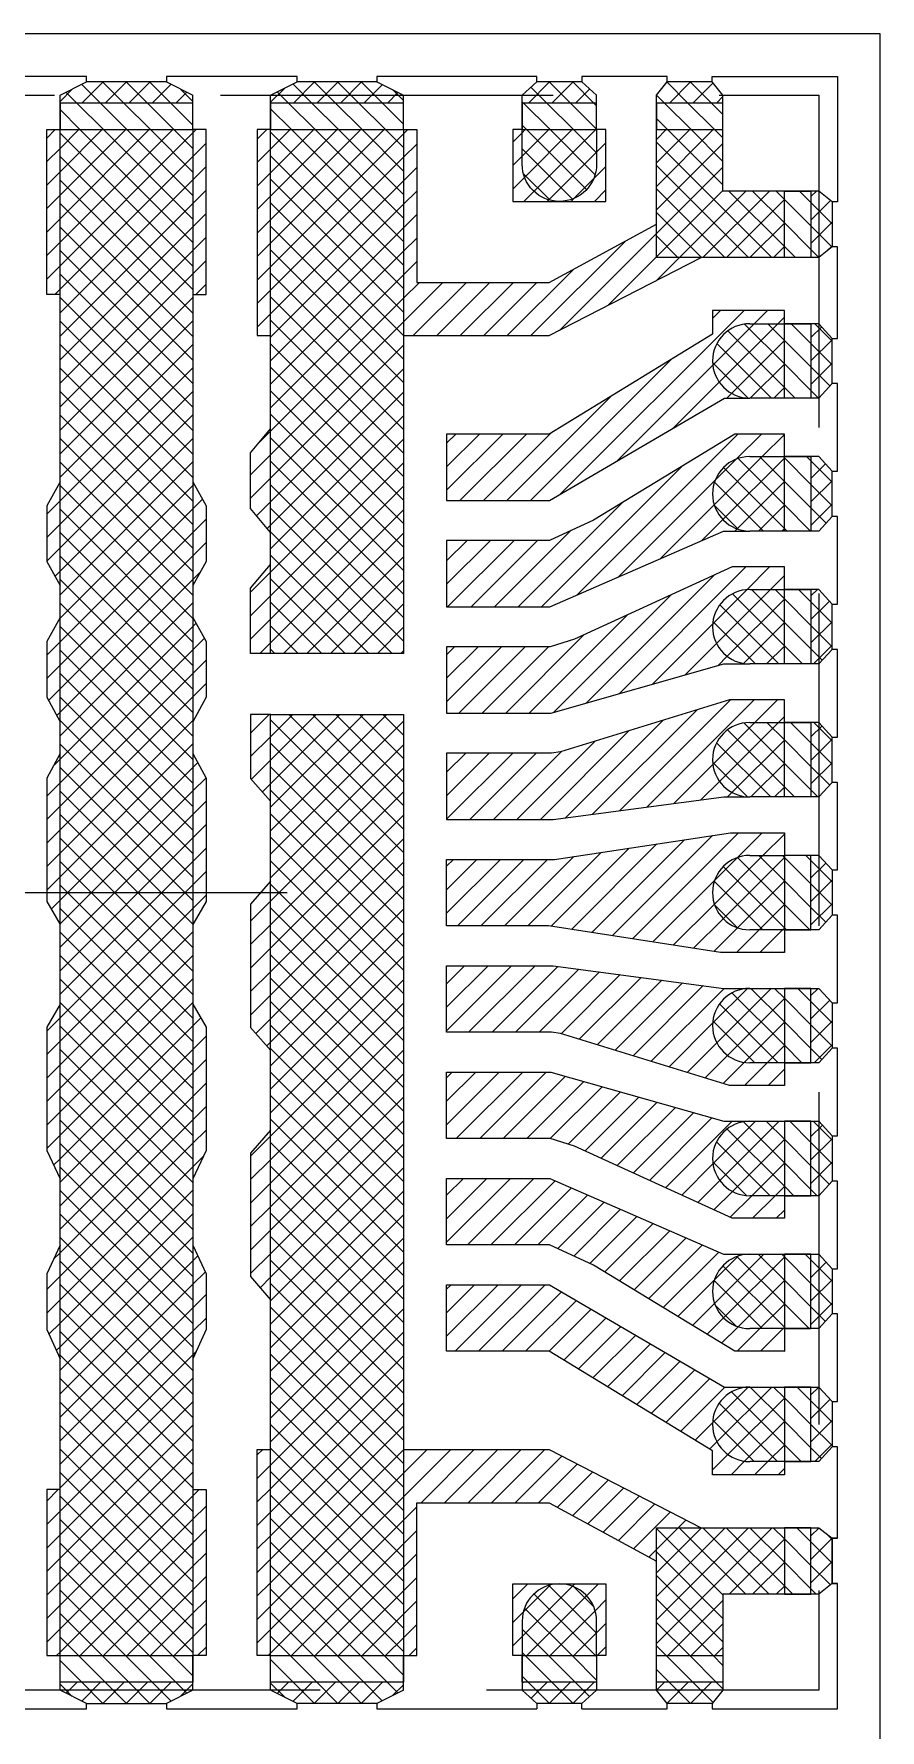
# Model space of a CAD drawing. Extents: x -347 to -72, y -334 to -144.
# Drawn here: x -249.87 to -246.68, y -310.55 to -304.17 of the extents above; entities that cross this region are included whole.
import ezdxf

# ---------------------------------------------------------------- set-up
doc = ezdxf.new("R2010")
doc.units = 0
doc.header["$LTSCALE"] = 5
doc.header["$MEASUREMENT"] = 0
doc.linetypes.add('CENTER', pattern=[2, 1.25, -0.25, 0.25, -0.25])
doc.linetypes.add('HIDDEN', pattern=[0.375, 0.25, -0.125])
doc.layers.get('0').update_dxf_attribs({"linetype": 'CONTINUOUS'})
for name, color, linetype in [('CENTER', 1, 'CENTER'), ('Full-metal', 254, 'CONTINUOUS'), ('HIDDEN', 6, 'HIDDEN'), ('Layer1', 4, 'CONTINUOUS'), ('SECTION', 6, 'CONTINUOUS')]:
    doc.layers.add(name, color=color, linetype=linetype)
pattern_1 = [(135, (-251.1536, -286.094496), (-0.04419417, -0.04419417), [])]
pattern_2 = [(135, (-251.1536, -286.094496), (-0.04419417, -0.04419417), []), (225, (-251.1536, -286.094496), (0.04419417, -0.04419417), [])]

msp = doc.modelspace()

# ---------------------------------------------------------------- hatches: boundary and pattern name
at = {"layer": 'Full-metal'}
h = msp.add_hatch(dxfattribs=at)
h.set_pattern_fill('ANSI37', color=256, scale=0.5, angle=90, style=0)
h.set_pattern_definition(pattern_2)
h.paths.add_polyline_path([(-248.4759, -310.3658), (-248.9759, -310.3658), (-248.9759, -310.3958), (-248.4759, -310.3958)], flags=17)
h.paths.add_polyline_path([(-249.2679, -310.3658), (-249.7679, -310.3658), (-249.7679, -310.3958), (-249.2679, -310.3958)], flags=16)
h.paths.add_polyline_path([(-248.9759, -304.5258), (-248.4759, -304.5258), (-248.4759, -306.4958), (-248.9759, -306.4958)])
h.paths.add_polyline_path([(-248.9759, -304.3958), (-248.9759, -304.3958), (-248.4759, -304.3958), (-248.4759, -304.4258), (-248.9759, -304.4258)])
h.paths.add_polyline_path([(-248.8759, -304.3458), (-248.5759, -304.3458), (-248.4759, -304.3958), (-248.9759, -304.3958)])
h.paths.add_polyline_path([(-249.6679, -304.3458), (-249.3679, -304.3458), (-249.2679, -304.3958), (-249.7679, -304.3958)])
h.paths.add_polyline_path([(-249.7679, -304.3958), (-249.7679, -304.3958), (-249.2679, -304.3958), (-249.2679, -304.4258), (-249.7679, -304.4258)])
h.paths.add_polyline_path([(-248.9759, -310.3958), (-248.4759, -310.3958), (-248.5759, -310.4458), (-248.8759, -310.4458)])
h.paths.add_polyline_path([(-248.9759, -310.3658), (-248.4759, -310.3658), (-248.4759, -310.3958), (-248.9759, -310.3958)], flags=17)
h.paths.add_polyline_path([(-249.7679, -310.3658), (-249.2679, -310.3658), (-249.2679, -310.3958), (-249.7679, -310.3958)], flags=17)
h.paths.add_polyline_path([(-249.7679, -310.3958), (-249.2679, -310.3958), (-249.3679, -310.4458), (-249.6679, -310.4458)])
h.paths.add_polyline_path([(-249.7679, -310.2658), (-249.2679, -310.2658), (-249.2679, -304.5258), (-249.7679, -304.5258)])
h.paths.add_polyline_path([(-249.2679, -310.3658), (-249.7679, -310.3658), (-249.7679, -310.3958), (-249.2679, -310.3958)])
h.paths.add_polyline_path([(-248.9759, -310.2658), (-248.4759, -310.2658), (-248.4759, -306.7258), (-248.9759, -306.7258)])
h.paths.add_polyline_path([(-248.4759, -310.3658), (-248.9759, -310.3658), (-248.9759, -310.3958), (-248.4759, -310.3958)])
h = msp.add_hatch(dxfattribs=at)
h.set_pattern_fill('ANSI37', color=256, scale=0.5, angle=90, style=0)
h.set_pattern_definition(pattern_2)
h.paths.add_polyline_path([(-247.7499, -310.1358), (-247.7499, -310.2658), (-248.0299, -310.2658), (-248.0299, -310.1358, -1)])
h.paths.add_polyline_path([(-248.0299, -310.3658), (-247.7499, -310.3658), (-247.7499, -310.3958), (-248.0299, -310.3958)])
h.paths.add_polyline_path([(-248.0299, -310.3958), (-247.7499, -310.3958), (-247.8049, -310.4458), (-247.9749, -310.4458)])
h.paths.add_polyline_path([(-247.5249, -304.3958), (-247.2749, -304.3958), (-247.2749, -304.4258), (-247.5249, -304.4258)])
h.paths.add_polyline_path([(-247.4852, -304.3458), (-247.3152, -304.3458), (-247.2749, -304.3958), (-247.5249, -304.3958)])
h.paths.add_polyline_path([(-247.9749, -304.3458), (-247.8049, -304.3458), (-247.7499, -304.3958), (-248.0299, -304.3958)])
h.paths.add_polyline_path([(-248.0299, -304.3958), (-247.7499, -304.3958), (-247.7499, -304.4258), (-248.0299, -304.4258)])
h.paths.add_polyline_path([(-248.0299, -304.5258), (-247.7499, -304.5258), (-247.7499, -304.6558, -1), (-248.0299, -304.6558)])
h.paths.add_polyline_path([(-246.9139, -309.7848), (-246.8639, -309.8245), (-246.8639, -309.9945), (-246.9139, -310.0348)])
h.paths.add_polyline_path([(-246.9439, -309.7848), (-246.9139, -309.7848), (-246.9139, -310.0348), (-246.9439, -310.0348)])
h.paths.add_polyline_path([(-247.5249, -309.7848), (-247.0439, -309.7848), (-247.0439, -310.0348), (-247.2749, -310.0348), (-247.2749, -310.2658), (-247.5249, -310.2658)])
h.paths.add_polyline_path([(-247.5249, -310.3658), (-247.2749, -310.3658), (-247.2749, -310.3958), (-247.5249, -310.3958)])
h.paths.add_polyline_path([(-247.5249, -310.3958), (-247.2749, -310.3958), (-247.3152, -310.4458), (-247.4852, -310.4458)])
h.paths.add_polyline_path([(-247.0439, -309.5358), (-247.1739, -309.5358, -1), (-247.1739, -309.2558), (-247.0439, -309.2558)])
h.paths.add_polyline_path([(-246.9439, -309.2558), (-246.9139, -309.2558), (-246.9139, -309.5358), (-246.9439, -309.5358)])
h.paths.add_polyline_path([(-246.9139, -309.2558), (-246.8639, -309.3105), (-246.8639, -309.4805), (-246.9139, -309.5358)])
h.paths.add_polyline_path([(-246.9139, -308.7558), (-246.8639, -308.8105), (-246.8639, -308.9805), (-246.9139, -309.0358)])
h.paths.add_polyline_path([(-247.0439, -309.0358), (-247.1739, -309.0358, -1), (-247.1739, -308.7558), (-247.0439, -308.7558)])
h.paths.add_polyline_path([(-246.9439, -308.7558), (-246.9139, -308.7558), (-246.9139, -309.0358), (-246.9439, -309.0358)])
h.paths.add_polyline_path([(-246.8639, -308.4805), (-246.9139, -308.5358), (-246.9139, -308.2558), (-246.8639, -308.3105)])
h.paths.add_polyline_path([(-246.9439, -308.2558), (-246.9139, -308.2558), (-246.9139, -308.5358), (-246.9439, -308.5358)])
h.paths.add_polyline_path([(-247.1739, -308.2558), (-247.0439, -308.2558), (-247.0439, -308.5358), (-247.1739, -308.5358, -1)])
h.paths.add_polyline_path([(-246.9139, -307.7558), (-246.8639, -307.8105), (-246.8639, -307.9805), (-246.9139, -308.0358)])
h.paths.add_polyline_path([(-246.9439, -307.7558), (-246.9139, -307.7558), (-246.9139, -308.0358), (-246.9439, -308.0358)])
h.paths.add_polyline_path([(-247.0439, -308.0358), (-247.1739, -308.0358, -1), (-247.1739, -307.7558), (-247.0439, -307.7558)])
h.paths.add_polyline_path([(-246.9139, -307.2558), (-246.8639, -307.3105), (-246.8639, -307.4805), (-246.9139, -307.5358)])
h.paths.add_polyline_path([(-246.9439, -307.2558), (-246.9139, -307.2558), (-246.9139, -307.5358), (-246.9439, -307.5358)])
h.paths.add_polyline_path([(-247.0439, -307.2558), (-247.0439, -307.5358), (-247.1739, -307.5358, -1), (-247.1739, -307.2558)])
h.paths.add_polyline_path([(-246.8639, -306.9811), (-246.9139, -307.0358), (-246.9139, -306.7558), (-246.8639, -306.8111)])
h.paths.add_polyline_path([(-246.9439, -306.7558), (-246.9139, -306.7558), (-246.9139, -307.0358), (-246.9439, -307.0358)])
h.paths.add_polyline_path([(-247.0439, -307.0358), (-247.1739, -307.0358, -1), (-247.1739, -306.7558), (-247.0439, -306.7558)])
h.paths.add_polyline_path([(-246.8639, -306.4811), (-246.9139, -306.5358), (-246.9139, -306.2558), (-246.8639, -306.3111)])
h.paths.add_polyline_path([(-246.9439, -306.2558), (-246.9139, -306.2558), (-246.9139, -306.5358), (-246.9439, -306.5358)])
h.paths.add_polyline_path([(-247.0439, -306.5358), (-247.1739, -306.5358, -1), (-247.1739, -306.2558), (-247.0439, -306.2558)])
h.paths.add_polyline_path([(-246.9139, -305.7558), (-246.8639, -305.8111), (-246.8639, -305.9811), (-246.9139, -306.0358)])
h.paths.add_polyline_path([(-246.9139, -306.0358), (-246.9439, -306.0358), (-246.9439, -305.7558), (-246.9139, -305.7558)])
h.paths.add_polyline_path([(-247.0439, -306.0358), (-247.1739, -306.0358, -1), (-247.1739, -305.7558), (-247.0439, -305.7558)])
h.paths.add_polyline_path([(-246.9139, -305.2558), (-246.8639, -305.3111), (-246.8639, -305.4811), (-246.9139, -305.5358)])
h.paths.add_polyline_path([(-246.9139, -305.5358), (-246.9439, -305.5358), (-246.9439, -305.2558), (-246.9139, -305.2558)])
h.paths.add_polyline_path([(-247.0439, -305.5358), (-247.1739, -305.5358, -1), (-247.1739, -305.2558), (-247.0439, -305.2558)])
h.paths.add_polyline_path([(-246.9139, -304.7568), (-246.8639, -304.7971), (-246.8639, -304.9671), (-246.9139, -305.0068)])
h.paths.add_polyline_path([(-246.9439, -304.7568), (-246.9139, -304.7568), (-246.9139, -305.0068), (-246.9439, -305.0068)])
h.paths.add_polyline_path([(-247.5249, -305.0068), (-247.5249, -304.5258), (-247.2749, -304.5258), (-247.2749, -304.7568), (-247.0439, -304.7568), (-247.0439, -305.0068)])
at = {"layer": 'Layer1'}
h = msp.add_hatch(dxfattribs=at)
h.set_pattern_fill('ANSI31', color=256, scale=0.5, style=0)
h.set_pattern_definition([(45, (-251.1536, -286.094496), (-0.04419417, 0.04419417), [])])
h.paths.add_polyline_path([(-247.3556, -305.0068), (-247.5249, -305.0068), (-247.5249, -304.8813), (-247.928, -305.1008), (-248.4259, -305.1008), (-248.4259, -304.5258), (-248.4759, -304.5258), (-248.4759, -305.3008), (-247.928, -305.3008)])
h.paths.add_polyline_path([(-248.3139, -305.6708), (-247.928, -305.6708), (-247.3139, -305.2956), (-247.3139, -305.2058), (-247.0439, -305.2058), (-247.0439, -305.2558), (-247.1739, -305.2558, 1), (-247.1739, -305.5358), (-247.2694, -305.5358), (-247.9267, -305.9208), (-248.3139, -305.9208)])
h.paths.add_polyline_path([(-248.3139, -306.0708), (-247.927, -306.0708), (-247.7618, -305.9933), (-247.2305, -305.6708), (-247.0439, -305.6708), (-247.0439, -305.7558), (-247.1739, -305.7558, 1), (-247.1739, -306.0358), (-247.2724, -306.0358), (-247.9254, -306.3208), (-248.3139, -306.3208)])
h.paths.add_polyline_path([(-248.3139, -306.4708), (-247.925, -306.4708), (-247.8325, -306.4426), (-247.2398, -306.1708), (-247.0439, -306.1708), (-247.0439, -306.2558), (-247.1739, -306.2558, 1), (-247.1739, -306.5358), (-247.2721, -306.5358), (-247.9225, -306.7208), (-248.3139, -306.7208)])
h.paths.add_polyline_path([(-248.3139, -306.8708), (-247.9192, -306.8708), (-247.886, -306.8657), (-247.2498, -306.6708), (-247.0439, -306.6708), (-247.0439, -306.7558), (-247.1739, -306.7558, 1), (-247.1739, -307.0358), (-247.271, -307.0358), (-247.9128, -307.1208), (-248.3139, -307.1208)])
h.paths.add_polyline_path([(-248.3139, -307.2708), (-247.9078, -307.2708), (-247.2468, -307.1708), (-247.0439, -307.1708), (-247.0439, -307.2558), (-247.1739, -307.2558, 1), (-247.1739, -307.5358), (-247.0439, -307.5358), (-247.0439, -307.6208), (-247.2836, -307.6208), (-247.9314, -307.5208), (-248.3139, -307.5208)])
h.paths.add_polyline_path([(-248.3139, -307.6708), (-247.9128, -307.6708), (-247.271, -307.7558), (-247.1739, -307.7558, 1), (-247.1739, -308.0358), (-247.0439, -308.0358), (-247.0439, -308.1208), (-247.2498, -308.1208), (-247.886, -307.9259), (-247.9192, -307.9208), (-248.3139, -307.9208)])
h.paths.add_polyline_path([(-248.3139, -308.0708), (-247.9225, -308.0708), (-247.2721, -308.2558), (-247.1739, -308.2558, 1), (-247.1739, -308.5358), (-247.0439, -308.5358), (-247.0439, -308.6208), (-247.2398, -308.6208), (-247.8325, -308.3491), (-247.925, -308.3208), (-248.3139, -308.3208)])
h.paths.add_polyline_path([(-248.3139, -308.4708), (-247.9254, -308.4708), (-247.2724, -308.7558), (-247.1739, -308.7558, 1), (-247.1739, -309.0358), (-247.0439, -309.0358), (-247.0439, -309.1208), (-247.2305, -309.1208), (-247.7618, -308.7964), (-247.927, -308.7208), (-248.3139, -308.7208)])
h.paths.add_polyline_path([(-248.3139, -308.8708), (-247.9267, -308.8708), (-247.2694, -309.2558), (-247.1739, -309.2558, 1), (-247.1739, -309.5358), (-247.0439, -309.5358), (-247.0439, -309.5858), (-247.3139, -309.5858), (-247.3139, -309.496), (-247.928, -309.1208), (-248.3139, -309.1208)])
h.paths.add_polyline_path([(-248.4759, -309.4908), (-247.928, -309.4908), (-247.3556, -309.7848), (-247.5249, -309.7848), (-247.5249, -309.9104), (-247.928, -309.6908), (-248.4259, -309.6908), (-248.4259, -310.2658), (-248.4759, -310.2658)])
h.paths.add_polyline_path([(-249.0259, -304.5258), (-248.9759, -304.5258), (-248.9759, -305.3008), (-249.0259, -305.3008)])
h.paths.add_polyline_path([(-249.0509, -305.7413), (-248.9759, -305.6513), (-248.9759, -306.0413), (-249.0509, -305.9515)])
h.paths.add_polyline_path([(-249.0509, -306.2511), (-248.9759, -306.1612), (-248.9759, -306.4958), (-249.0509, -306.4958)])
h.paths.add_polyline_path([(-249.0509, -306.7258), (-248.9759, -306.7258), (-248.9759, -307.0524), (-249.0509, -306.966)])
h.paths.add_polyline_path([(-249.0509, -307.4386), (-248.9759, -307.3522), (-248.9759, -307.989), (-249.0509, -307.9026)])
h.paths.add_polyline_path([(-249.0509, -308.3752), (-248.9759, -308.2888), (-248.9759, -308.9281), (-249.0509, -308.8399)])
h.paths.add_polyline_path([(-249.0259, -309.4908), (-248.9759, -309.4908), (-248.9759, -310.2658), (-249.0259, -310.2658)])
h.paths.add_polyline_path([(-249.2679, -309.6408), (-249.2179, -309.6408), (-249.2179, -310.2658), (-249.2679, -310.2658)])
h.paths.add_polyline_path([(-249.2679, -308.7225), (-249.2179, -308.8291), (-249.2179, -309.0388), (-249.2679, -309.1488)])
h.paths.add_polyline_path([(-249.2679, -307.8157), (-249.2179, -307.9021), (-249.2179, -308.3657), (-249.2679, -308.4722)])
h.paths.add_polyline_path([(-249.2679, -306.8731), (-249.2179, -306.9654), (-249.2179, -307.4291), (-249.2679, -307.5155)])
h.paths.add_polyline_path([(-249.2679, -306.3609), (-249.2179, -306.4507), (-249.2179, -306.6605), (-249.2679, -306.7528)])
h.paths.add_polyline_path([(-249.2679, -305.851), (-249.2179, -305.941), (-249.2179, -306.1507), (-249.2679, -306.2406)])
h.paths.add_polyline_path([(-249.2679, -304.5258), (-249.2179, -304.5258), (-249.2179, -305.1458), (-249.2679, -305.1458)])
h.paths.add_polyline_path([(-249.8179, -304.5258), (-249.7679, -304.5258), (-249.7679, -305.1458), (-249.8179, -305.1458)])
h.paths.add_polyline_path([(-249.8179, -305.941), (-249.7679, -305.8511), (-249.7679, -306.2405), (-249.8179, -306.1507)])
h.paths.add_polyline_path([(-249.8179, -306.4507), (-249.7679, -306.361), (-249.7679, -306.7527), (-249.8179, -306.6605)])
h.paths.add_polyline_path([(-249.8179, -306.9654), (-249.7679, -306.8732), (-249.7679, -307.3958), (-249.8179, -307.3958)])
h.paths.add_polyline_path([(-249.8179, -307.3958), (-249.7679, -307.3958), (-249.7679, -307.5154), (-249.8179, -307.4291)])
h.paths.add_polyline_path([(-249.8179, -307.9021), (-249.7679, -307.8158), (-249.7679, -308.4721), (-249.8179, -308.3657)])
h.paths.add_polyline_path([(-249.8179, -308.8291), (-249.7679, -308.7226), (-249.7679, -309.1487), (-249.8179, -309.0388)])
h.paths.add_polyline_path([(-249.8179, -309.6408), (-249.7679, -309.6408), (-249.7679, -310.2658), (-249.8179, -310.2658)])
h.paths.add_polyline_path([(-247.8899, -309.9958), (-247.7149, -309.9958), (-247.7149, -310.2658), (-247.7499, -310.2658), (-247.7499, -310.1358, 0.414214)])
h.paths.add_polyline_path([(-248.0649, -309.9958), (-247.8899, -309.9958, 0.414214), (-248.0299, -310.1358), (-248.0299, -310.2658), (-248.0649, -310.2658)])
h.paths.add_polyline_path([(-247.7499, -304.6558), (-247.7499, -304.5258), (-247.7149, -304.5258), (-247.7149, -304.7958), (-247.8899, -304.7958, 0.414214)])
h.paths.add_polyline_path([(-248.0649, -304.5258), (-248.0299, -304.5258), (-248.0299, -304.6558, 0.414214), (-247.8899, -304.7958), (-248.0649, -304.7958)])
at = {"layer": 'SECTION'}
h = msp.add_hatch(dxfattribs=at)
h.set_pattern_fill('ANSI31', color=256, scale=0.5, angle=90, style=0)
h.set_pattern_definition(pattern_1)
h.paths.add_polyline_path([(-246.9439, -304.7568), (-247.0439, -304.7568), (-247.0439, -305.0068), (-246.9439, -305.0068)])
h.paths.add_polyline_path([(-247.2749, -304.4258), (-247.5249, -304.4258), (-247.5249, -304.5258), (-247.2749, -304.5258)])
h.paths.add_polyline_path([(-252.3029, -304.4258), (-252.5529, -304.4258), (-252.5529, -304.5258), (-252.3029, -304.5258)])
h.paths.add_polyline_path([(-252.7839, -304.7568), (-252.8839, -304.7568), (-252.8839, -305.0068), (-252.7839, -305.0068)])
h.paths.add_polyline_path([(-252.3029, -310.2658), (-252.5529, -310.2658), (-252.5529, -310.3658), (-252.3029, -310.3658)])
h.paths.add_polyline_path([(-252.7839, -309.7848), (-252.8839, -309.7848), (-252.8839, -310.0348), (-252.7839, -310.0348)])
h.paths.add_polyline_path([(-247.2749, -310.2658), (-247.5249, -310.2658), (-247.5249, -310.3658), (-247.2749, -310.3658)])
h.paths.add_polyline_path([(-246.9439, -309.7848), (-247.0439, -309.7848), (-247.0439, -310.0348), (-246.9439, -310.0348)])
h = msp.add_hatch(dxfattribs=at)
h.set_pattern_fill('ANSI31', color=256, scale=0.5, angle=90, style=0)
h.set_pattern_definition(pattern_1)
h.paths.add_polyline_path([(-247.7499, -304.5258), (-248.0299, -304.5258), (-248.0299, -304.4258), (-247.7499, -304.4258)])
h.paths.add_polyline_path([(-251.7979, -304.5258), (-252.0779, -304.5258), (-252.0779, -304.4258), (-251.7979, -304.4258)])
h = msp.add_hatch(dxfattribs=at)
h.set_pattern_fill('ANSI31', color=256, scale=0.5, angle=90, style=0)
h.set_pattern_definition(pattern_1)
h.paths.add_polyline_path([(-248.4759, -304.5258), (-248.9759, -304.5258), (-248.9759, -304.4258), (-248.4759, -304.4258)])
h.paths.add_polyline_path([(-249.2679, -304.5258), (-249.7679, -304.5258), (-249.7679, -304.4258), (-249.2679, -304.4258)])
h.paths.add_polyline_path([(-250.0599, -304.5258), (-250.5599, -304.5258), (-250.5599, -304.4258), (-250.0599, -304.4258)])
h.paths.add_polyline_path([(-250.8519, -304.5258), (-251.3519, -304.5258), (-251.3519, -304.4258), (-250.8519, -304.4258)])
h = msp.add_hatch(dxfattribs=at)
h.set_pattern_fill('ANSI31', color=256, scale=0.5, angle=90, style=0)
h.set_pattern_definition(pattern_1)
h.paths.add_polyline_path([(-246.9439, -305.2558), (-247.0439, -305.2558), (-247.0439, -305.5358), (-246.9439, -305.5358)])
h.paths.add_polyline_path([(-246.9439, -305.7558), (-247.0439, -305.7558), (-247.0439, -306.0358), (-246.9439, -306.0358)])
h.paths.add_polyline_path([(-246.9439, -306.2558), (-247.0439, -306.2558), (-247.0439, -306.5358), (-246.9439, -306.5358)])
h.paths.add_polyline_path([(-246.9439, -306.7558), (-247.0439, -306.7558), (-247.0439, -307.0358), (-246.9439, -307.0358)])
h.paths.add_polyline_path([(-246.9439, -307.2558), (-247.0439, -307.2558), (-247.0439, -307.5358), (-246.9439, -307.5358)])
h.paths.add_polyline_path([(-246.9439, -307.7558), (-247.0439, -307.7558), (-247.0439, -308.0358), (-246.9439, -308.0358)])
h.paths.add_polyline_path([(-246.9439, -308.2558), (-247.0439, -308.2558), (-247.0439, -308.5358), (-246.9439, -308.5358)])
h.paths.add_polyline_path([(-246.9439, -308.7558), (-247.0439, -308.7558), (-247.0439, -309.0358), (-246.9439, -309.0358)])
h.paths.add_polyline_path([(-246.9439, -309.2558), (-247.0439, -309.2558), (-247.0439, -309.5358), (-246.9439, -309.5358)])
h = msp.add_hatch(dxfattribs=at)
h.set_pattern_fill('ANSI31', color=256, scale=0.5, angle=90, style=0)
h.set_pattern_definition(pattern_1)
h.paths.add_polyline_path([(-247.7499, -310.2658), (-248.0299, -310.2658), (-248.0299, -310.3658), (-247.7499, -310.3658)])
h.paths.add_polyline_path([(-251.7979, -310.2658), (-252.0779, -310.2658), (-252.0779, -310.3658), (-251.7979, -310.3658)])
h = msp.add_hatch(dxfattribs=at)
h.set_pattern_fill('ANSI31', color=256, scale=0.5, angle=90, style=0)
h.set_pattern_definition(pattern_1)
h.paths.add_polyline_path([(-248.4759, -310.2658), (-248.9759, -310.2658), (-248.9759, -310.3658), (-248.4759, -310.3658)])
h.paths.add_polyline_path([(-249.2679, -310.2658), (-249.7679, -310.2658), (-249.7679, -310.3658), (-249.2679, -310.3658)])
h.paths.add_polyline_path([(-250.0599, -310.2658), (-250.5599, -310.2658), (-250.5599, -310.3658), (-250.0599, -310.3658)])
h.paths.add_polyline_path([(-250.8519, -310.2658), (-251.3519, -310.2658), (-251.3519, -310.3658), (-250.8519, -310.3658)])

# ---------------------------------------------------------------- linework, layer by layer
for p, q in [((-249.6679, -304.3258), (-250.1599, -304.3258)), ((-249.6679, -304.3458), (-249.6679, -304.3258)), ((-248.8759, -304.3258), (-249.3679, -304.3258)), ((-249.3679, -304.3258), (-249.3679, -304.3458)), ((-248.8759, -304.3458), (-248.8759, -304.3258)), ((-247.9749, -304.3258), (-248.5759, -304.3258)), ((-248.5759, -304.3258), (-248.5759, -304.3458)), ((-247.9749, -304.3458), (-247.9749, -304.3258)), ((-247.4852, -304.3258), (-247.8049, -304.3258)), ((-247.8049, -304.3258), (-247.8049, -304.3458)), ((-247.4852, -304.3458), (-247.4852, -304.3258)), ((-247.3152, -304.3458), (-247.3152, -304.3258)), ((-247.3152, -304.3258), (-246.8439, -304.3258)), ((-246.8439, -304.3258), (-246.8439, -304.7971)), ((-249.7679, -304.3958), (-249.6679, -304.3458)), ((-249.3679, -304.3458), (-249.6679, -304.3458)), ((-249.3679, -304.3458), (-249.2679, -304.3958)), ((-248.9759, -304.3958), (-248.8759, -304.3458)), ((-248.5759, -304.3458), (-248.8759, -304.3458)), ((-248.5759, -304.3458), (-248.4759, -304.3958)), ((-248.0299, -304.3958), (-247.9749, -304.3458)), ((-247.8049, -304.3458), (-247.9749, -304.3458)), ((-247.8049, -304.3458), (-247.7499, -304.3958)), ((-247.5249, -304.3958), (-247.4852, -304.3458)), ((-247.3152, -304.3458), (-247.4852, -304.3458)), ((-247.2749, -304.3958), (-247.3152, -304.3458)), ((-249.7679, -304.5258), (-249.7679, -304.3958)), ((-249.2679, -304.5258), (-249.2679, -304.3958)), ((-248.9759, -304.5258), (-248.9759, -304.3958)), ((-248.476, -304.5258), (-248.4759, -304.3958)), ((-248.0299, -304.5258), (-248.0299, -304.3958)), ((-247.7499, -304.5258), (-247.7499, -304.3958)), ((-247.5249, -305.0068), (-247.5249, -304.3958)), ((-247.2749, -304.7568), (-247.2749, -304.3958)), ((-249.8179, -305.1458), (-249.8179, -304.5258)), ((-249.8179, -304.5258), (-249.7679, -304.5258)), ((-249.7679, -310.2658), (-249.7679, -304.5258)), ((-249.2679, -304.5258), (-249.2679, -310.2658)), ((-249.2179, -304.5258), (-249.2679, -304.5258)), ((-249.2179, -305.1458), (-249.2179, -304.5258)), ((-248.9759, -304.5258), (-249.0259, -304.5258)), ((-249.0259, -304.5258), (-249.0259, -305.3008)), ((-248.9759, -306.4958), (-248.9759, -304.5258)), ((-248.476, -304.5258), (-248.4759, -306.4958)), ((-248.476, -304.5258), (-248.4259, -304.5258)), ((-248.4259, -304.5258), (-248.4259, -305.1008)), ((-248.0299, -304.5258), (-248.0649, -304.5258)), ((-248.0649, -304.5258), (-248.0649, -304.7958)), ((-247.7149, -304.5258), (-247.7499, -304.5258)), ((-247.7149, -304.7958), (-247.7149, -304.5258)), ((-246.9139, -304.7568), (-247.2749, -304.7568)), ((-246.8639, -304.7971), (-246.9139, -304.7568)), ((-248.0649, -304.7958), (-247.7149, -304.7958)), ((-246.8439, -304.7971), (-246.8639, -304.7971)), ((-246.8639, -304.7971), (-246.8639, -304.9671)), ((-247.928, -305.1008), (-247.5252, -304.8814)), ((-247.928, -305.3008), (-247.3561, -305.0071)), ((-246.9139, -305.0068), (-247.5249, -305.0068)), ((-246.8639, -304.9671), (-246.9139, -305.0068)), ((-246.8439, -304.9671), (-246.8639, -304.9671)), ((-246.8439, -305.3111), (-246.8439, -304.9671)), ((-249.7679, -305.1458), (-249.8179, -305.1458)), ((-249.2679, -305.1458), (-249.2179, -305.1458)), ((-248.4259, -305.1008), (-247.928, -305.1008)), ((-247.0439, -305.2058), (-247.3139, -305.2058)), ((-247.3139, -305.2058), (-247.3139, -305.2956)), ((-247.0439, -305.2558), (-247.0439, -305.2058)), ((-247.1739, -305.2558), (-247.0439, -305.2558)), ((-246.9139, -305.2558), (-247.0439, -305.2558)), ((-246.9139, -305.2558), (-246.8639, -305.3111)), ((-249.0259, -305.3008), (-248.9759, -305.3008)), ((-248.4759, -305.3008), (-247.928, -305.3008)), ((-247.3139, -305.2956), (-247.928, -305.6708)), ((-246.8639, -305.3111), (-246.8439, -305.3111)), ((-246.8639, -305.4811), (-246.8639, -305.3111)), ((-247.9267, -305.9208), (-247.2694, -305.5358)), ((-247.2694, -305.5358), (-247.1739, -305.5358)), ((-246.9139, -305.5358), (-247.1739, -305.5358)), ((-246.8639, -305.4811), (-246.9139, -305.5358)), ((-246.8439, -305.4811), (-246.8639, -305.4811)), ((-246.8439, -305.8111), (-246.8439, -305.4811)), ((-249.0509, -305.7413), (-248.976, -305.6514)), ((-247.928, -305.6708), (-248.3139, -305.6708)), ((-248.3139, -305.6708), (-248.3139, -305.9208)), ((-247.2305, -305.6708), (-247.7618, -305.9943)), ((-247.0439, -305.6708), (-247.2305, -305.6708)), ((-247.0439, -305.7558), (-247.0439, -305.6708)), ((-249.0509, -305.9515), (-249.0509, -305.7413)), ((-247.1739, -305.7558), (-247.0439, -305.7558)), ((-246.9139, -305.7558), (-247.0439, -305.7558)), ((-246.9139, -305.7558), (-246.8639, -305.8111)), ((-249.7678, -305.8509), (-249.8179, -305.941)), ((-249.268, -305.8509), (-249.2179, -305.941)), ((-246.8639, -305.8111), (-246.8439, -305.8111)), ((-246.8639, -305.9811), (-246.8639, -305.8111)), ((-248.3139, -305.9208), (-247.9267, -305.9208)), ((-249.8179, -305.941), (-249.8179, -306.1507)), ((-249.2179, -305.941), (-249.2179, -306.1507)), ((-248.976, -306.0413), (-249.0509, -305.9515)), ((-246.8639, -305.9811), (-246.9139, -306.0358)), ((-246.8439, -305.9811), (-246.8639, -305.9811)), ((-246.8439, -306.3111), (-246.8439, -305.9811)), ((-247.7618, -305.9943), (-247.927, -306.0708)), ((-247.9254, -306.3208), (-247.2724, -306.0358)), ((-247.2724, -306.0358), (-247.1739, -306.0358)), ((-246.9139, -306.0358), (-247.1739, -306.0358)), ((-247.927, -306.0708), (-248.3139, -306.0708)), ((-248.3139, -306.0708), (-248.3139, -306.3208)), ((-249.8179, -306.1507), (-249.7678, -306.2407)), ((-249.2179, -306.1507), (-249.268, -306.2407)), ((-249.0509, -306.2511), (-248.976, -306.1613)), ((-247.2398, -306.1708), (-247.8325, -306.4426)), ((-247.0439, -306.1708), (-247.2398, -306.1708)), ((-247.0439, -306.2558), (-247.0439, -306.1708)), ((-249.0509, -306.4958), (-249.0509, -306.2511)), ((-247.1739, -306.2558), (-247.0439, -306.2558)), ((-246.9139, -306.2558), (-247.0439, -306.2558)), ((-246.9139, -306.2558), (-246.8639, -306.3111)), ((-249.7678, -306.3607), (-249.8179, -306.4507)), ((-249.268, -306.3607), (-249.2179, -306.4507)), ((-248.3139, -306.3208), (-247.9254, -306.3208)), ((-246.8639, -306.3111), (-246.8439, -306.3111)), ((-246.8639, -306.4811), (-246.8639, -306.3111)), ((-249.8179, -306.4507), (-249.8179, -306.6605)), ((-249.2179, -306.4507), (-249.2179, -306.6605)), ((-247.925, -306.4708), (-248.3139, -306.4708)), ((-248.3139, -306.4708), (-248.3139, -306.7208)), ((-247.8325, -306.4426), (-247.925, -306.4708)), ((-246.8639, -306.4811), (-246.9139, -306.5358)), ((-246.8439, -306.4811), (-246.8639, -306.4811)), ((-246.8439, -306.8111), (-246.8439, -306.4811)), ((-248.9759, -306.4958), (-249.0509, -306.4958)), ((-248.4759, -306.4958), (-248.9759, -306.4958)), ((-247.9225, -306.7208), (-247.2721, -306.5358)), ((-247.2721, -306.5358), (-247.1739, -306.5358)), ((-246.9139, -306.5358), (-247.1739, -306.5358)), ((-249.8179, -306.6605), (-249.7678, -306.753)), ((-249.2179, -306.6605), (-249.268, -306.753)), ((-247.2498, -306.6708), (-247.886, -306.8657)), ((-247.0439, -306.6708), (-247.2498, -306.6708)), ((-247.0439, -306.7558), (-247.0439, -306.6708)), ((-248.9759, -306.7258), (-249.0509, -306.7258)), ((-249.0509, -306.7258), (-249.0509, -306.966)), ((-248.9759, -310.2658), (-248.9759, -306.7258)), ((-248.9759, -306.7258), (-248.4759, -306.7258)), ((-248.4759, -306.7258), (-248.4759, -310.2658)), ((-248.3139, -306.7208), (-247.9225, -306.7208)), ((-247.1739, -306.7558), (-247.0439, -306.7558)), ((-246.9139, -306.7558), (-247.0439, -306.7558)), ((-246.9139, -306.7558), (-246.8639, -306.8111)), ((-246.8639, -306.8111), (-246.8439, -306.8111)), ((-246.8639, -306.9811), (-246.8639, -306.8111)), ((-249.7678, -306.873), (-249.8179, -306.9654)), ((-249.268, -306.873), (-249.2179, -306.9654)), ((-247.9192, -306.8708), (-248.3139, -306.8708)), ((-248.3139, -306.8708), (-248.3139, -307.1208)), ((-247.886, -306.8657), (-247.9192, -306.8708)), ((-249.8179, -306.9654), (-249.8179, -307.4291)), ((-249.2179, -306.9654), (-249.2179, -307.4291)), ((-249.0509, -306.966), (-248.976, -307.0523)), ((-246.8639, -306.9811), (-246.9139, -307.0358)), ((-246.8439, -306.9811), (-246.8639, -306.9811)), ((-246.8439, -307.3105), (-246.8439, -306.9811)), ((-247.9128, -307.1208), (-247.271, -307.0358)), ((-247.271, -307.0358), (-247.1739, -307.0358)), ((-246.9139, -307.0358), (-247.1739, -307.0358)), ((-248.3139, -307.1208), (-247.9128, -307.1208)), ((-247.9078, -307.2708), (-247.2468, -307.1708)), ((-247.2468, -307.1708), (-247.0439, -307.1708)), ((-247.0439, -307.1708), (-247.0439, -307.2558)), ((-247.1739, -307.2558), (-247.0439, -307.2558)), ((-246.9139, -307.2558), (-247.0439, -307.2558)), ((-246.9139, -307.2558), (-246.8639, -307.3105)), ((-248.3139, -307.5208), (-248.3139, -307.2708)), ((-248.3139, -307.2708), (-247.9078, -307.2708)), ((-246.8639, -307.3105), (-246.8439, -307.3105)), ((-246.8639, -307.3105), (-246.8639, -307.4805)), ((-248.976, -307.3523), (-249.0509, -307.4386)), ((-249.8179, -307.4291), (-249.7678, -307.5156)), ((-249.2179, -307.4291), (-249.268, -307.5156)), ((-249.0509, -307.4386), (-249.0509, -307.9026)), ((-246.8639, -307.4805), (-246.9139, -307.5358)), ((-246.8439, -307.4805), (-246.8639, -307.4805)), ((-246.8439, -307.8105), (-246.8439, -307.4805)), ((-247.9314, -307.5208), (-248.3139, -307.5208)), ((-247.2836, -307.6208), (-247.9314, -307.5208)), ((-247.0439, -307.5358), (-247.1739, -307.5358)), ((-247.0439, -307.5358), (-247.0439, -307.6208)), ((-246.9139, -307.5358), (-247.0439, -307.5358)), ((-247.0439, -307.6208), (-247.2836, -307.6208)), ((-248.3139, -307.9208), (-248.3139, -307.6708)), ((-248.3139, -307.6708), (-247.9128, -307.6708)), ((-247.9128, -307.6708), (-247.271, -307.7558)), ((-247.271, -307.7558), (-247.1739, -307.7558)), ((-247.1739, -307.7558), (-246.9139, -307.7558)), ((-246.9139, -307.7558), (-246.8639, -307.8105)), ((-249.7678, -307.8156), (-249.8179, -307.9021)), ((-249.268, -307.8156), (-249.2179, -307.9021)), ((-246.8639, -307.8105), (-246.8439, -307.8105)), ((-246.8639, -307.8105), (-246.8639, -307.9805)), ((-249.8179, -307.9021), (-249.8179, -308.3657)), ((-249.2179, -307.9021), (-249.2179, -308.3657)), ((-249.0509, -307.9026), (-248.976, -307.9889)), ((-247.9192, -307.9208), (-248.3139, -307.9208)), ((-247.886, -307.9259), (-247.9192, -307.9208)), ((-247.2498, -308.1208), (-247.886, -307.9259)), ((-246.8639, -307.9805), (-246.9139, -308.0358)), ((-246.8439, -307.9805), (-246.8639, -307.9805)), ((-246.8439, -308.3105), (-246.8439, -307.9805)), ((-248.3139, -308.3208), (-248.3139, -308.0708)), ((-248.3139, -308.0708), (-247.9225, -308.0708)), ((-247.9225, -308.0708), (-247.2721, -308.2558)), ((-247.0439, -308.0358), (-247.1739, -308.0358)), ((-247.0439, -308.0358), (-247.0439, -308.1208)), ((-246.9139, -308.0358), (-247.0439, -308.0358)), ((-247.0439, -308.1208), (-247.2498, -308.1208)), ((-247.2721, -308.2558), (-247.1739, -308.2558)), ((-247.1739, -308.2558), (-246.9139, -308.2558)), ((-246.9139, -308.2558), (-246.8639, -308.3105)), ((-248.976, -308.2889), (-249.0509, -308.3752)), ((-247.925, -308.3208), (-248.3139, -308.3208)), ((-247.8325, -308.3491), (-247.925, -308.3208)), ((-246.8639, -308.3105), (-246.8439, -308.3105)), ((-246.8639, -308.3105), (-246.8639, -308.4805)), ((-249.8179, -308.3657), (-249.7678, -308.4724)), ((-249.2179, -308.3657), (-249.268, -308.4724)), ((-249.0509, -308.3752), (-249.0509, -308.8399)), ((-247.2398, -308.6208), (-247.8325, -308.3491)), ((-248.3139, -308.7208), (-248.3139, -308.4708)), ((-248.3139, -308.4708), (-247.9254, -308.4708)), ((-247.9254, -308.4708), (-247.2724, -308.7558)), ((-247.0439, -308.5358), (-247.1739, -308.5358)), ((-247.0439, -308.5358), (-247.0439, -308.6208)), ((-246.9139, -308.5358), (-247.0439, -308.5358)), ((-246.8639, -308.4805), (-246.9139, -308.5358)), ((-246.8439, -308.4805), (-246.8639, -308.4805)), ((-246.8439, -308.8105), (-246.8439, -308.4805)), ((-247.0439, -308.6208), (-247.2398, -308.6208)), ((-249.7678, -308.7224), (-249.8179, -308.8291)), ((-249.268, -308.7224), (-249.2179, -308.8291)), ((-247.927, -308.7208), (-248.3139, -308.7208)), ((-247.7618, -308.7974), (-247.927, -308.7208)), ((-247.2724, -308.7558), (-247.1739, -308.7558)), ((-247.1739, -308.7558), (-246.9139, -308.7558)), ((-246.9139, -308.7558), (-246.8639, -308.8105)), ((-249.8179, -308.8291), (-249.8179, -309.0388)), ((-249.2179, -308.8291), (-249.2179, -309.0388)), ((-249.0509, -308.8399), (-248.976, -308.9281)), ((-247.2305, -309.1208), (-247.7618, -308.7974)), ((-246.8639, -308.8105), (-246.8439, -308.8105)), ((-246.8639, -308.8105), (-246.8639, -308.9805)), ((-248.3139, -309.1208), (-248.3139, -308.8708)), ((-248.3139, -308.8708), (-247.9267, -308.8708)), ((-247.9267, -308.8708), (-247.2694, -309.2558)), ((-246.8639, -308.9805), (-246.9139, -309.0358)), ((-246.8439, -308.9805), (-246.8639, -308.9805)), ((-246.8439, -309.3105), (-246.8439, -308.9805)), ((-249.8179, -309.0388), (-249.7678, -309.1489)), ((-249.2179, -309.0388), (-249.268, -309.1489)), ((-247.0439, -309.0358), (-247.1739, -309.0358)), ((-247.0439, -309.0358), (-247.0439, -309.1208)), ((-246.9139, -309.0358), (-247.0439, -309.0358)), ((-247.928, -309.1208), (-248.3139, -309.1208)), ((-247.3139, -309.496), (-247.928, -309.1208)), ((-247.0439, -309.1208), (-247.2305, -309.1208)), ((-247.2694, -309.2558), (-247.1739, -309.2558)), ((-247.1739, -309.2558), (-246.9139, -309.2558)), ((-246.9139, -309.2558), (-246.8639, -309.3105)), ((-246.8639, -309.3105), (-246.8439, -309.3105)), ((-246.8639, -309.3105), (-246.8639, -309.4805)), ((-249.0259, -310.2658), (-249.0259, -309.4908)), ((-249.0259, -309.4908), (-248.9759, -309.4908)), ((-248.4759, -309.4908), (-247.928, -309.4908)), ((-247.928, -309.4908), (-247.3561, -309.7846)), ((-246.8639, -309.4805), (-246.9139, -309.5358)), ((-246.8439, -309.4805), (-246.8639, -309.4805)), ((-246.8439, -309.8245), (-246.8439, -309.4805)), ((-247.3139, -309.5858), (-247.3139, -309.496)), ((-247.0439, -309.5358), (-247.1739, -309.5358)), ((-247.0439, -309.5358), (-247.0439, -309.5858)), ((-246.9139, -309.5358), (-247.0439, -309.5358)), ((-247.0439, -309.5858), (-247.3139, -309.5858)), ((-249.7679, -309.6408), (-249.8179, -309.6408)), ((-249.8179, -309.6408), (-249.8179, -310.2658)), ((-249.2679, -309.6408), (-249.2179, -309.6408)), ((-249.2179, -309.6408), (-249.2179, -310.2658)), ((-248.4259, -310.2658), (-248.4259, -309.6908)), ((-248.4259, -309.6908), (-247.928, -309.6908)), ((-247.928, -309.6908), (-247.5252, -309.9102)), ((-247.5249, -310.3958), (-247.5249, -309.7848)), ((-247.5249, -309.7848), (-246.9139, -309.7848)), ((-246.9139, -309.7848), (-246.8639, -309.8245)), ((-246.8639, -309.9945), (-246.8639, -309.8245)), ((-246.8639, -309.8245), (-246.8439, -309.8245)), ((-246.8439, -309.8245), (-246.8639, -309.8245)), ((-246.8639, -309.8245), (-246.8639, -309.9945)), ((-248.0649, -310.2658), (-248.0649, -309.9958)), ((-248.0649, -309.9958), (-247.7149, -309.9958)), ((-247.7149, -309.9958), (-247.7149, -310.2658)), ((-246.8639, -309.9945), (-246.9139, -310.0348)), ((-246.8439, -309.9945), (-246.8639, -309.9945)), ((-246.8639, -309.9945), (-246.8439, -309.9945)), ((-246.8439, -310.4658), (-246.8439, -309.9945)), ((-246.9139, -310.0348), (-247.2749, -310.0348)), ((-247.2749, -310.0348), (-247.2749, -310.3958)), ((-249.8179, -310.2658), (-249.7679, -310.2658)), ((-249.7679, -310.3958), (-249.7679, -310.2658)), ((-249.2179, -310.2658), (-249.2679, -310.2658)), ((-249.2679, -310.3958), (-249.2679, -310.2658)), ((-248.9759, -310.2658), (-249.0259, -310.2658)), ((-248.9759, -310.3958), (-248.9759, -310.2658)), ((-248.4759, -310.2658), (-248.4259, -310.2658)), ((-248.4759, -310.3958), (-248.4759, -310.2658)), ((-248.0299, -310.2658), (-248.0649, -310.2658)), ((-248.0299, -310.2658), (-248.0299, -310.3958)), ((-247.7149, -310.2658), (-247.7499, -310.2658)), ((-247.7499, -310.2658), (-247.7499, -310.3958)), ((-249.6679, -310.4458), (-249.7679, -310.3958)), ((-249.6679, -310.4658), (-249.6679, -310.4458)), ((-249.6679, -310.4458), (-249.3679, -310.4458)), ((-249.2679, -310.3958), (-249.3679, -310.4458)), ((-249.3679, -310.4458), (-249.3679, -310.4658)), ((-248.8759, -310.4458), (-248.9759, -310.3958)), ((-248.5759, -310.4458), (-248.8759, -310.4458)), ((-248.8759, -310.4658), (-248.8759, -310.4458)), ((-248.4759, -310.3958), (-248.5759, -310.4458)), ((-248.5759, -310.4458), (-248.5759, -310.4658)), ((-248.0299, -310.3958), (-247.9749, -310.4458)), ((-247.9749, -310.4458), (-247.9749, -310.4658)), ((-247.8049, -310.4458), (-247.9749, -310.4458)), ((-247.8049, -310.4458), (-247.7499, -310.3958)), ((-247.8049, -310.4658), (-247.8049, -310.4458)), ((-247.4852, -310.4458), (-247.5249, -310.3958)), ((-247.3152, -310.4458), (-247.4852, -310.4458)), ((-247.4852, -310.4658), (-247.4852, -310.4458)), ((-247.2749, -310.3958), (-247.3152, -310.4458)), ((-247.3152, -310.4458), (-247.3152, -310.4658)), ((-250.1599, -310.4658), (-249.6679, -310.4658)), ((-249.3679, -310.4658), (-248.8759, -310.4658)), ((-248.5759, -310.4658), (-247.9749, -310.4658)), ((-247.8049, -310.4658), (-247.4852, -310.4658)), ((-247.3152, -310.4658), (-246.8439, -310.4658))]:
    msp.add_line(p, q)
msp.add_lwpolyline([(-246.6839, -317.7458), (-246.6839, -304.1658), (-260.0639, -304.1658)])
for points in [[(-247.7499, -304.5258), (-247.7499, -304.6558, -1), (-248.0299, -304.6558), (-248.0299, -304.5258)], [(-247.7499, -310.2658), (-247.7499, -310.1358, 1), (-248.0299, -310.1358), (-248.0299, -310.2658)]]:
    msp.add_lwpolyline(points, format="xyb")
for centre in [(-247.1739, -305.3958), (-247.1739, -305.8958), (-247.1739, -306.3958), (-247.1739, -306.8958), (-247.1739, -307.3958), (-247.1739, -307.8958), (-247.1739, -308.3958), (-247.1739, -308.8958), (-247.1739, -309.3958)]:
    msp.add_arc(centre, 0.14, 90, 270)
at = {"layer": 'CENTER'}
msp.add_line((-249.9139, -307.3958), (-248.9139, -307.3958), dxfattribs=at)
at = {"layer": 'HIDDEN', "color": 6, "linetype": 'HIDDEN'}
msp.add_lwpolyline([(-252.9139, -310.3958), (-252.9139, -304.3958), (-246.9139, -304.3958), (-246.9139, -310.3958)], close=True, dxfattribs=at)
at = {"layer": 'SECTION'}
for points in [[(-249.7679, -304.5258), (-249.2679, -304.5258), (-249.2679, -304.4258), (-249.7679, -304.4258), (-249.7679, -304.5258)], [(-248.9759, -304.5258), (-248.4759, -304.5258), (-248.4759, -304.4258), (-248.9759, -304.4258), (-248.9759, -304.5258)], [(-248.0299, -304.5258), (-247.7499, -304.5258), (-247.7499, -304.4258), (-248.0299, -304.4258), (-248.0299, -304.5258)], [(-247.5249, -304.5258), (-247.2749, -304.5258), (-247.2749, -304.4258), (-247.5249, -304.4258), (-247.5249, -304.5258)], [(-247.0439, -305.0068), (-247.0439, -304.7568), (-246.9439, -304.7568), (-246.9439, -305.0068), (-247.0439, -305.0068)], [(-247.0439, -309.7848), (-247.0439, -310.0348), (-246.9439, -310.0348), (-246.9439, -309.7848), (-247.0439, -309.7848)], [(-249.7679, -310.2658), (-249.2679, -310.2658), (-249.2679, -310.3658), (-249.7679, -310.3658), (-249.7679, -310.2659)], [(-248.9759, -310.2658), (-248.4759, -310.2658), (-248.4759, -310.3658), (-248.9759, -310.3658), (-248.9759, -310.2659)], [(-248.0299, -310.2658), (-247.7499, -310.2658), (-247.7499, -310.3658), (-248.0299, -310.3658), (-248.0299, -310.2659)], [(-247.5249, -310.2658), (-247.2749, -310.2658), (-247.2749, -310.3658), (-247.5249, -310.3658), (-247.5249, -310.2659)]]:
    msp.add_lwpolyline(points, dxfattribs=at)
for points in [[(-247.0439, -305.5358), (-247.0439, -305.2558), (-246.9439, -305.2558), (-246.9439, -305.5358)], [(-247.0439, -306.0358), (-247.0439, -305.7558), (-246.9439, -305.7558), (-246.9439, -306.0358)], [(-247.0439, -306.5358), (-247.0439, -306.2558), (-246.9439, -306.2558), (-246.9439, -306.5358)], [(-247.0439, -307.0358), (-247.0439, -306.7558), (-246.9439, -306.7558), (-246.9439, -307.0358)], [(-247.0439, -307.2558), (-247.0439, -307.5358), (-246.9439, -307.5358), (-246.9439, -307.2558)], [(-247.0439, -307.7558), (-247.0439, -308.0358), (-246.9439, -308.0358), (-246.9439, -307.7558)], [(-247.0439, -308.2558), (-247.0439, -308.5358), (-246.9439, -308.5358), (-246.9439, -308.2558)], [(-247.0439, -308.7558), (-247.0439, -309.0358), (-246.9439, -309.0358), (-246.9439, -308.7558)], [(-247.0439, -309.2558), (-247.0439, -309.5358), (-246.9439, -309.5358), (-246.9439, -309.2558)]]:
    msp.add_lwpolyline(points, close=True, dxfattribs=at)

doc.saveas('drawing.dxf')
